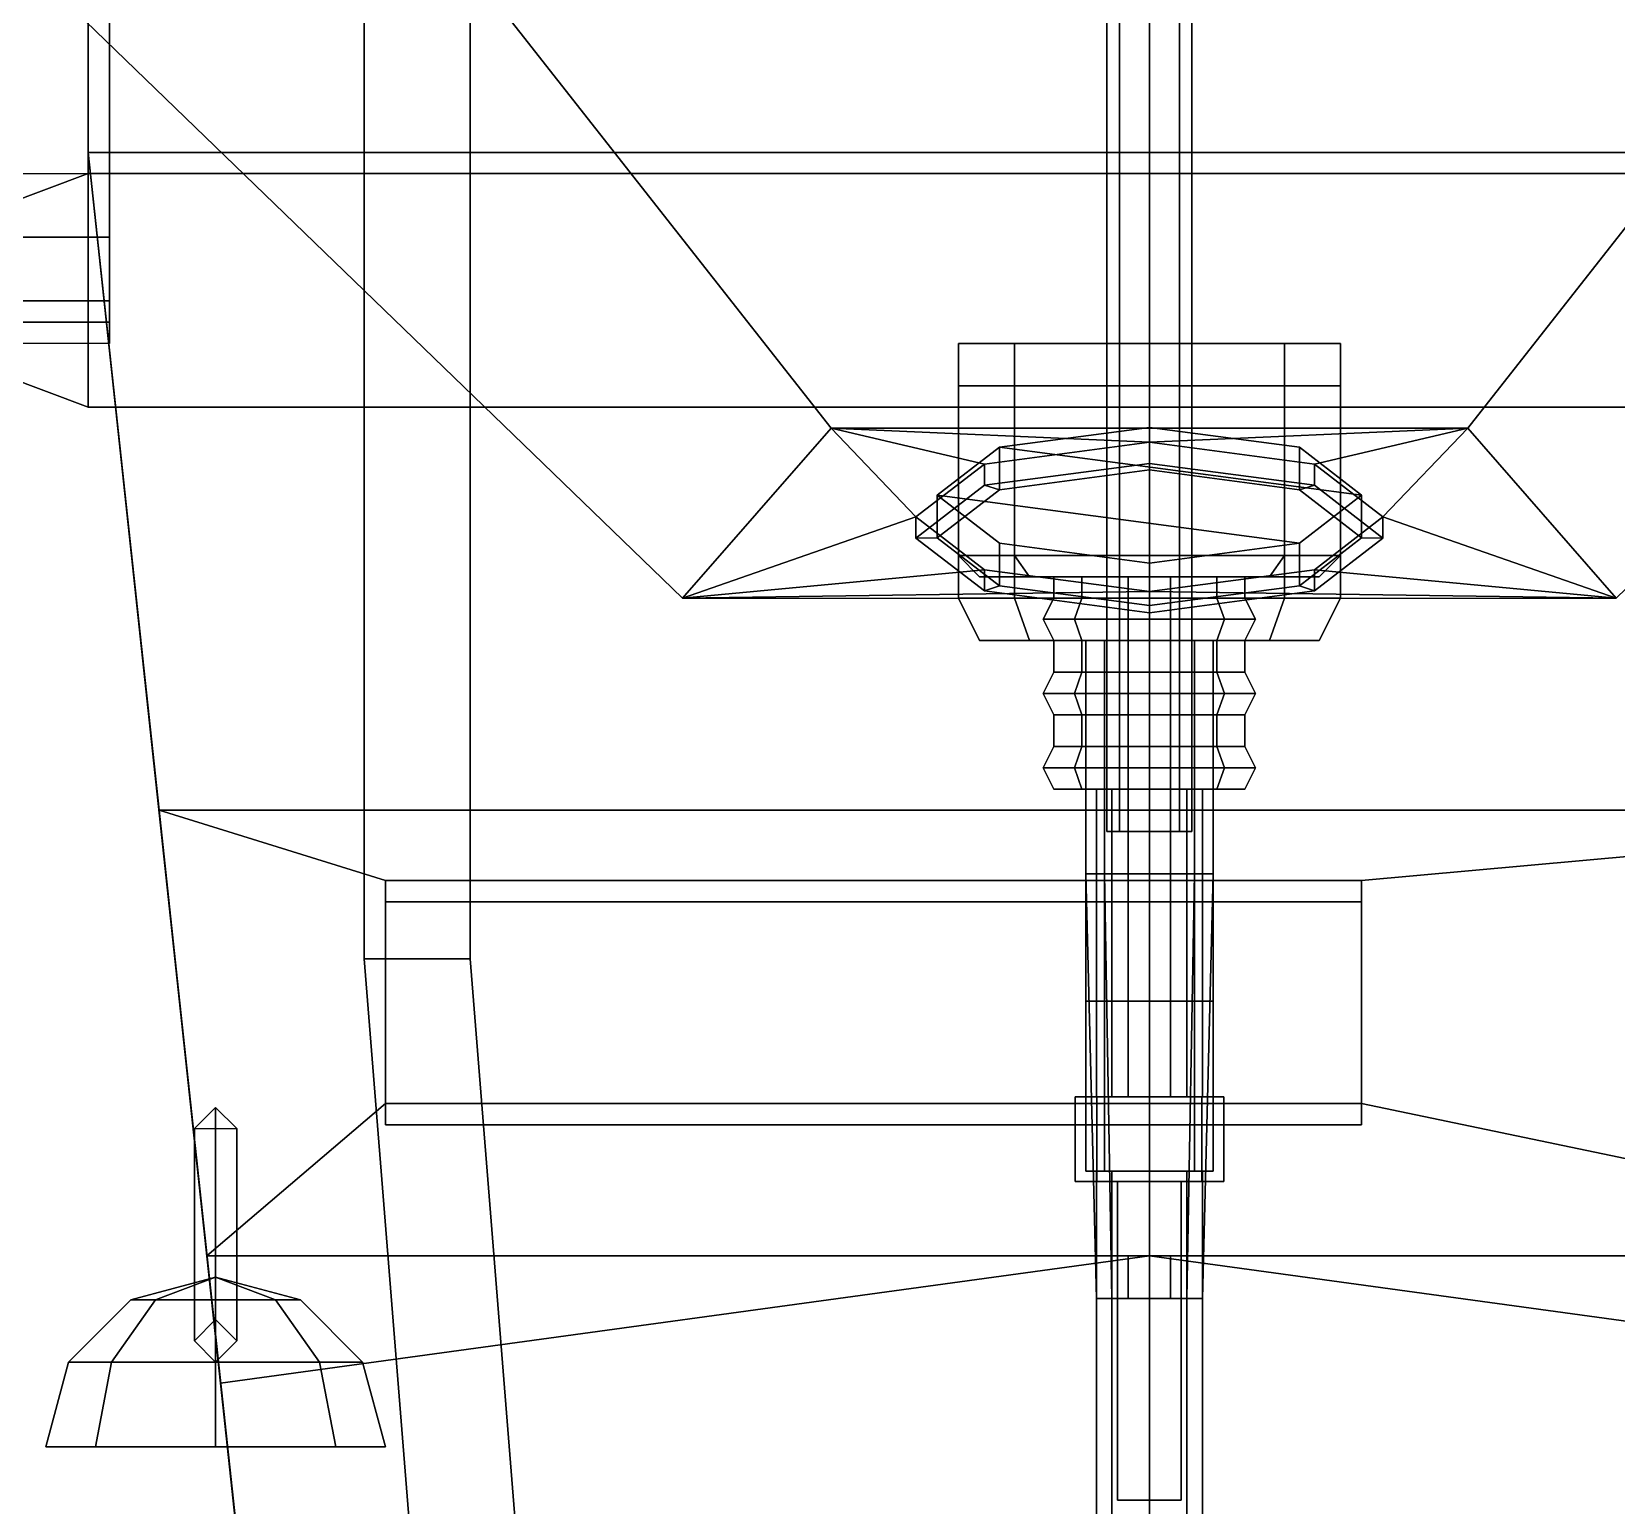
# Model space of a CAD drawing. Header units: millimetres. Extents: x -0.9 to 1, y -1.6 to 9.
# Drawn here: x -0.527 to 0.22, y 0.033 to 0.727 of the extents above; entities that cross this region are included whole.
import ezdxf

# ---------------------------------------------------------------- set-up
doc = ezdxf.new("R2010")
doc.units = ezdxf.units.MM
for name, color, linetype in [('barrel_37', 1, 'Continuous'), ('fenders', 6, 'Continuous'), ('frame', 5, 'Continuous'), ('sleeve_37', 5, 'Continuous'), ('sleeve_mg', 5, 'Continuous'), ('turret', 2, 'Continuous')]:
    doc.layers.add(name, color=color, linetype=linetype)

msp = doc.modelspace()

# ---------------------------------------------------------------- linework, layer by layer
for points in [[(-0.5, 1.4, 0.62), (-0.5, 0.67, 0.6), (-0.5, 0.67, 1.59), (-0.5, 1.2, 1.59)], [(0.5, 1.4, 0.62), (0.5, 0.67, 0.6), (-0.5, 0.67, 0.6), (-0.5, 1.4, 0.62)], [(-0.5, 1.2, 1.59), (-0.5, 0.67, 1.59), (0.5, 0.67, 1.59), (0.5, 1.2, 1.59)], [(-0.5, 0.67, 0.6), (-0.44409, 0.15, 1.21), (-0.46667, 0.36, 1.59), (-0.5, 0.67, 1.59)], [(-0.5, 0.67, 1.59), (-0.46667, 0.36, 1.59), (0.46667, 0.36, 1.59), (0.5, 0.67, 1.59)], [(-0.5, 0.67, 0.6), (-0.3, -1.19, 0.56), (-0.39247, -0.33, 0.66), (-0.43118, 0.03, 0.66)], [(0.5, 0.67, 0.6), (0.3, -1.19, 0.56), (-0.3, -1.19, 0.56), (-0.5, 0.67, 0.6)], [(-0.5, 0.67, 0.6), (-0.43763, 0.09, 1.12), (-0.44409, 0.15, 1.21)], [(-0.43118, 0.03, 0.66), (-0.43118, 0.03, 0.96), (-0.43763, 0.09, 1.12), (-0.5, 0.67, 0.6)], [(-0.46667, 0.36, 1.59), (-0.36, 0.32684, 1.53), (0.1, 0.32684, 1.53), (0.46667, 0.36, 1.59)], [(-0.44409, 0.15, 1.21), (-0.36, 0.22184, 1.34), (-0.36, 0.32684, 1.53), (-0.46667, 0.36, 1.59)], [(0.1, 0.32684, 1.53), (0.1, 0.22184, 1.34), (0.44409, 0.15, 1.21), (0.46667, 0.36, 1.59)], [(-0.36, 0.32684, 1.53), (-0.36, 0.31684, 1.53), (0.1, 0.31684, 1.53), (0.1, 0.32684, 1.53)], [(-0.36, 0.32684, 1.53), (-0.36, 0.22184, 1.34), (-0.36, 0.21184, 1.34), (-0.36, 0.31684, 1.53)], [(0.1, 0.31684, 1.53), (0.1, 0.21184, 1.34), (0.1, 0.22184, 1.34), (0.1, 0.32684, 1.53)], [(-0.36, 0.31684, 1.53), (-0.36, 0.21184, 1.34), (0.1, 0.21184, 1.34), (0.1, 0.31684, 1.53)], [(-0.45, 0.11, 1.32), (-0.44, 0.12, 1.33), (-0.44, 0.22, 1.33), (-0.45, 0.21, 1.32)], [(-0.36, 0.22184, 1.34), (-0.44409, 0.15, 1.21), (0.44409, 0.15, 1.21), (0.1, 0.22184, 1.34)], [(-0.44, 0.12, 1.33), (-0.43, 0.11, 1.32), (-0.43, 0.21, 1.32), (-0.44, 0.22, 1.33)], [(-0.36, 0.21184, 1.34), (-0.36, 0.22184, 1.34), (0.1, 0.22184, 1.34), (0.1, 0.21184, 1.34)], [(-0.44, 0.1, 1.31), (-0.45, 0.11, 1.32), (-0.45, 0.21, 1.32), (-0.44, 0.21, 1.31)], [(-0.43, 0.11, 1.32), (-0.44, 0.1, 1.31), (-0.44, 0.21, 1.31), (-0.43, 0.21, 1.32)], [(-0.44409, 0.15, 1.21), (-0.43763, 0.09, 1.12), (-0.43763, 0.09, 1.12), (0, 0.15, 1.21)], [(-0.43763, 0.09, 1.12), (-0.30645, -1.13, 1.12), (0, -1.13, 1.13), (0, 0.15, 1.21)], [(0, -1.13, 1.13), (0.30645, -1.13, 1.12), (0.43763, 0.09, 1.12), (0, 0.15, 1.21)], [(0, 0.15, 1.21), (0.43763, 0.09, 1.12), (0.43763, 0.09, 1.12), (0.44409, 0.15, 1.21)], [(-0.44, 0.14, 1.43), (-0.48, 0.12928, 1.43), (-0.46828, 0.12928, 1.45828), (-0.44, 0.14, 1.43)], [(-0.44, 0.14, 1.43), (-0.46828, 0.12928, 1.40172), (-0.48, 0.12928, 1.43), (-0.44, 0.14, 1.43)], [(-0.44, 0.14, 1.43), (-0.46828, 0.12928, 1.45828), (-0.44, 0.12928, 1.47), (-0.44, 0.14, 1.43)], [(-0.44, 0.14, 1.43), (-0.44, 0.12928, 1.39), (-0.46828, 0.12928, 1.40172), (-0.44, 0.14, 1.43)], [(-0.44, 0.14, 1.43), (-0.44, 0.12928, 1.47), (-0.41172, 0.12928, 1.45828), (-0.44, 0.14, 1.43)], [(-0.44, 0.14, 1.43), (-0.41172, 0.12928, 1.45828), (-0.4, 0.12928, 1.43), (-0.44, 0.14, 1.43)], [(-0.44, 0.14, 1.43), (-0.4, 0.12928, 1.43), (-0.41172, 0.12928, 1.40172), (-0.44, 0.14, 1.43)], [(-0.44, 0.14, 1.43), (-0.41172, 0.12928, 1.40172), (-0.44, 0.12928, 1.39), (-0.44, 0.14, 1.43)], [(-0.48, 0.12928, 1.43), (-0.50928, 0.1, 1.43), (-0.48899, 0.1, 1.47899), (-0.46828, 0.12928, 1.45828)], [(-0.46828, 0.12928, 1.40172), (-0.48899, 0.1, 1.38101), (-0.50928, 0.1, 1.43), (-0.48, 0.12928, 1.43)], [(-0.46828, 0.12928, 1.45828), (-0.48899, 0.1, 1.47899), (-0.44, 0.1, 1.49928), (-0.44, 0.12928, 1.47)], [(-0.44, 0.12928, 1.39), (-0.44, 0.1, 1.36072), (-0.48899, 0.1, 1.38101), (-0.46828, 0.12928, 1.40172)], [(-0.44, 0.12928, 1.47), (-0.44, 0.1, 1.49928), (-0.39101, 0.1, 1.47899), (-0.41172, 0.12928, 1.45828)], [(-0.41172, 0.12928, 1.40172), (-0.39101, 0.1, 1.38101), (-0.44, 0.1, 1.36072), (-0.44, 0.12928, 1.39)], [(-0.41172, 0.12928, 1.45828), (-0.39101, 0.1, 1.47899), (-0.37072, 0.1, 1.43), (-0.4, 0.12928, 1.43)], [(-0.4, 0.12928, 1.43), (-0.37072, 0.1, 1.43), (-0.39101, 0.1, 1.38101), (-0.41172, 0.12928, 1.40172)], [(-0.44, 0.12, 1.33), (-0.45, 0.11, 1.32), (-0.45, 0.11, 1.39), (-0.44, 0.12, 1.39)], [(-0.43, 0.11, 1.32), (-0.44, 0.12, 1.33), (-0.44, 0.12, 1.39), (-0.43, 0.11, 1.39)], [(-0.45, 0.11, 1.32), (-0.44, 0.1, 1.31), (-0.44, 0.1, 1.39), (-0.45, 0.11, 1.39)], [(-0.44, 0.1, 1.31), (-0.43, 0.11, 1.32), (-0.43, 0.11, 1.39), (-0.44, 0.1, 1.39)], [(-0.50928, 0.1, 1.43), (-0.52, 0.06, 1.43), (-0.49657, 0.06, 1.48657), (-0.48899, 0.1, 1.47899)], [(-0.48899, 0.1, 1.38101), (-0.49657, 0.06, 1.37343), (-0.52, 0.06, 1.43), (-0.50928, 0.1, 1.43)], [(-0.48899, 0.1, 1.47899), (-0.49657, 0.06, 1.48657), (-0.44, 0.06, 1.51), (-0.44, 0.1, 1.49928)], [(-0.44, 0.1, 1.36072), (-0.44, 0.06, 1.35), (-0.49657, 0.06, 1.37343), (-0.48899, 0.1, 1.38101)], [(-0.44, 0.1, 1.49928), (-0.44, 0.06, 1.51), (-0.38343, 0.06, 1.48657), (-0.39101, 0.1, 1.47899)], [(-0.39101, 0.1, 1.38101), (-0.38343, 0.06, 1.37343), (-0.44, 0.06, 1.35), (-0.44, 0.1, 1.36072)], [(-0.39101, 0.1, 1.47899), (-0.38343, 0.06, 1.48657), (-0.36, 0.06, 1.43), (-0.37072, 0.1, 1.43)], [(-0.37072, 0.1, 1.43), (-0.36, 0.06, 1.43), (-0.38343, 0.06, 1.37343), (-0.39101, 0.1, 1.38101)], [(-0.43118, 0.03, 0.96), (-0.39247, -0.33, 0.96), (-0.30645, -1.13, 1.12), (-0.43763, 0.09, 1.12)], [(-0.36, 0.06, 1.43), (-0.38343, 0.06, 1.48657), (-0.52, 0.06, 1.43), (-0.49657, 0.06, 1.37343)], [(-0.38343, 0.06, 1.48657), (-0.44, 0.06, 1.51), (-0.49657, 0.06, 1.48657), (-0.52, 0.06, 1.43)], [(-0.38343, 0.06, 1.37343), (-0.36, 0.06, 1.43), (-0.49657, 0.06, 1.37343), (-0.44, 0.06, 1.35)]]:
    msp.add_3dface(points)
at = {"layer": 'barrel_37'}
for points in [[(-0.03, 0.33, 1.75), (-0.02121, 0.33, 1.77121), (-0.02121, 0.44, 1.77121), (-0.03, 0.44, 1.75)], [(-0.02121, 0.33, 1.72879), (-0.03, 0.33, 1.75), (-0.03, 0.44, 1.75), (-0.02121, 0.44, 1.72879)], [(-0.02121, 0.33, 1.77121), (0, 0.33, 1.78), (0, 0.44, 1.78), (-0.02121, 0.44, 1.77121)], [(0, 0.33, 1.72), (-0.02121, 0.33, 1.72879), (-0.02121, 0.44, 1.72879), (0, 0.44, 1.72)], [(0, 0.33, 1.78), (0.02121, 0.33, 1.77121), (0.02121, 0.44, 1.77121), (0, 0.44, 1.78)], [(0.02121, 0.33, 1.72879), (0, 0.33, 1.72), (0, 0.44, 1.72), (0.02121, 0.44, 1.72879)], [(0.02121, 0.33, 1.77121), (0.03, 0.33, 1.75), (0.03, 0.44, 1.75), (0.02121, 0.44, 1.77121)], [(0.03, 0.33, 1.75), (0.02121, 0.33, 1.72879), (0.02121, 0.44, 1.72879), (0.03, 0.44, 1.75)], [(-0.03, 0.33, 1.75), (-0.02121, 0.33, 1.72879), (-0.01768, 0.13, 1.73232), (-0.025, 0.13, 1.75)], [(-0.02121, 0.33, 1.77121), (-0.03, 0.33, 1.75), (-0.025, 0.13, 1.75), (-0.01768, 0.13, 1.76768)], [(-0.02121, 0.33, 1.72879), (0, 0.33, 1.72), (0, 0.13, 1.725), (-0.01768, 0.13, 1.73232)], [(0, 0.33, 1.78), (-0.02121, 0.33, 1.77121), (-0.01768, 0.13, 1.76768), (0, 0.13, 1.775)], [(0, 0.33, 1.72), (0.02121, 0.33, 1.72879), (0.01768, 0.13, 1.73232), (0, 0.13, 1.725)], [(0.02121, 0.33, 1.77121), (0, 0.33, 1.78), (0, 0.13, 1.775), (0.01768, 0.13, 1.76768)], [(0.02121, 0.33, 1.72879), (0.03, 0.33, 1.75), (0.025, 0.13, 1.75), (0.01768, 0.13, 1.73232)], [(0.03, 0.33, 1.75), (0.02121, 0.33, 1.77121), (0.01768, 0.13, 1.76768), (0.025, 0.13, 1.75)], [(0.025, 0.13, 1.75), (-0.01768, 0.13, 1.76768), (-0.025, 0.13, 1.75), (0.01768, 0.13, 1.73232)], [(0.01768, 0.13, 1.73232), (-0.025, 0.13, 1.75), (-0.01768, 0.13, 1.73232), (0, 0.13, 1.725)], [(0.01768, 0.13, 1.76768), (0, 0.13, 1.775), (-0.01768, 0.13, 1.76768), (0.025, 0.13, 1.75)]]:
    msp.add_3dface(points, dxfattribs=at)
at = {"layer": 'fenders'}
for points in [[(-0.91, 0.91, 0.72), (-0.91, 0.66, 0.37), (-0.5, 0.66, 0.37), (-0.5, 0.91, 0.72)], [(-0.5, 0.69, 0.35), (-0.5, 0.87035, 0.60549), (-0.5, 0.82737, 0.60431), (-0.5, 0.66, 0.37)]]:
    msp.add_3dface(points, dxfattribs=at)
at = {"layer": 'frame'}
for points in [[(-0.37, 1.57, 0.53), (-0.37, 1.39, 0.49), (-0.37, 0.29, 0.59), (-0.37, 1.67, 0.62)], [(-0.37, 1.67, 0.62), (-0.37, 0.29, 0.59), (-0.32, 0.29, 0.59), (-0.32, 1.67, 0.62)], [(-0.32, 0.29, 0.59), (-0.32, 1.39, 0.49), (-0.32, 1.57, 0.53), (-0.32, 1.67, 0.62)], [(-0.37, 1.39, 0.49), (-0.37, 0.29, 0.47), (-0.37, 0.29, 0.59)], [(-0.32, 1.39, 0.49), (-0.32, 0.29, 0.47), (-0.37, 0.29, 0.47), (-0.37, 1.39, 0.49)], [(-0.32, 0.29, 0.59), (-0.32, 0.29, 0.47), (-0.32, 1.39, 0.49), (-0.32, 0.29, 0.59)], [(-0.01414, 0.84, 0.37414), (-0.02, 0.84, 0.36), (-0.02, 0.35, 0.49), (-0.01414, 0.35, 0.50414)], [(-0.02, 0.84, 0.36), (-0.01414, 0.84, 0.34586), (-0.01414, 0.35, 0.47586), (-0.02, 0.35, 0.49)], [(0, 0.84, 0.38), (-0.01414, 0.84, 0.37414), (-0.01414, 0.35, 0.50414), (0, 0.35, 0.51)], [(-0.01414, 0.84, 0.34586), (0, 0.84, 0.34), (0, 0.35, 0.47), (-0.01414, 0.35, 0.47586)], [(0.01414, 0.84, 0.37414), (0, 0.84, 0.38), (0, 0.35, 0.51), (0.01414, 0.35, 0.50414)], [(0, 0.84, 0.34), (0.01414, 0.84, 0.34586), (0.01414, 0.35, 0.47586), (0, 0.35, 0.47)], [(0.02, 0.84, 0.36), (0.01414, 0.84, 0.37414), (0.01414, 0.35, 0.50414), (0.02, 0.35, 0.49)], [(0.01414, 0.84, 0.34586), (0.02, 0.84, 0.36), (0.02, 0.35, 0.49), (0.01414, 0.35, 0.47586)], [(-0.57, 0.75, 0.34), (-0.57, 0.63, 0.35), (-0.49, 0.63, 0.35), (-0.49, 0.75, 0.34)], [(-0.49, 0.75, 0.3), (-0.49, 0.63, 0.33), (-0.57, 0.63, 0.33), (-0.57, 0.75, 0.3)], [(-0.49, 0.75, 0.34), (-0.49, 0.63, 0.35), (-0.49, 0.63, 0.33), (-0.49, 0.75, 0.3)], [(-0.58, 0.63, 0.48), (-0.58, 0.58, 0.48), (-0.5, 0.55, 0.48), (-0.5, 0.66, 0.48)], [(-0.5, 0.66, 0.48), (-0.5, 0.66, 0.39), (-0.58, 0.63, 0.39), (-0.58, 0.63, 0.48)], [(-0.5, 0.66, 0.39), (-0.5, 0.55, 0.39), (-0.58, 0.58, 0.39), (-0.58, 0.63, 0.39)], [(0.5, 0.66, 0.39), (0.5, 0.55, 0.39), (-0.5, 0.55, 0.39), (-0.5, 0.66, 0.39)], [(-0.5, 0.66, 0.48), (-0.5, 0.55, 0.48), (0.5, 0.55, 0.48), (0.5, 0.66, 0.48)], [(0.5, 0.66, 0.48), (0.5, 0.66, 0.39), (-0.5, 0.66, 0.39), (-0.5, 0.66, 0.48)], [(-0.49, 0.63, 0.33), (-0.49, 0.6, 0.35), (-0.57, 0.6, 0.35), (-0.57, 0.63, 0.33)], [(-0.57, 0.63, 0.36), (-0.57, 0.63, 0.39), (-0.49, 0.63, 0.39), (-0.49, 0.63, 0.36)], [(-0.57, 0.63, 0.35), (-0.57, 0.63, 0.36), (-0.49, 0.63, 0.36), (-0.49, 0.63, 0.35)], [(-0.49, 0.63, 0.39), (-0.49, 0.58, 0.39), (-0.49, 0.59, 0.38), (-0.49, 0.63, 0.36)], [(-0.49, 0.63, 0.36), (-0.49, 0.59, 0.38), (-0.49, 0.6, 0.36), (-0.49, 0.63, 0.35)], [(-0.49, 0.63, 0.35), (-0.49, 0.6, 0.36), (-0.49, 0.6, 0.35), (-0.49, 0.63, 0.33)], [(-0.49, 0.6, 0.36), (-0.49, 0.59, 0.38), (-0.57, 0.59, 0.38), (-0.57, 0.6, 0.36)], [(-0.49, 0.6, 0.35), (-0.49, 0.6, 0.36), (-0.57, 0.6, 0.36), (-0.57, 0.6, 0.35)], [(-0.49, 0.59, 0.38), (-0.49, 0.58, 0.39), (-0.57, 0.58, 0.39), (-0.57, 0.59, 0.38)], [(-0.58, 0.58, 0.48), (-0.58, 0.58, 0.39), (-0.5, 0.55, 0.39), (-0.5, 0.55, 0.48)], [(-0.5, 0.55, 0.48), (-0.5, 0.55, 0.39), (0.5, 0.55, 0.39), (0.5, 0.55, 0.48)], [(-0.37, 0.29, 0.59), (-0.27, -0.96, 0.56), (-0.22, -0.96, 0.56), (-0.32, 0.29, 0.59)], [(-0.37, 0.29, 0.47), (-0.27, -0.96, 0.45), (-0.27, -0.96, 0.56), (-0.37, 0.29, 0.59)], [(-0.32, 0.29, 0.47), (-0.22, -0.96, 0.45), (-0.27, -0.96, 0.45), (-0.37, 0.29, 0.47)], [(-0.22, -0.96, 0.56), (-0.22, -0.96, 0.45), (-0.32, 0.29, 0.47), (-0.32, 0.29, 0.59)]]:
    msp.add_3dface(points, dxfattribs=at)
at = {"layer": 'sleeve_37'}
for points in [[(-0.06364, 0.56, 1.77364), (-0.09, 0.56, 1.71), (-0.09, 0.46, 1.71), (-0.06364, 0.46, 1.77364)], [(-0.09, 0.56, 1.71), (-0.06364, 0.56, 1.64636), (-0.06364, 0.46, 1.64636), (-0.09, 0.46, 1.71)], [(0, 0.56, 1.8), (-0.06364, 0.56, 1.77364), (-0.06364, 0.46, 1.77364), (0, 0.46, 1.8)], [(-0.06364, 0.56, 1.64636), (0, 0.56, 1.62), (0, 0.46, 1.62), (-0.06364, 0.46, 1.64636)], [(0.06364, 0.56, 1.77364), (0, 0.56, 1.8), (0, 0.46, 1.8), (0.06364, 0.46, 1.77364)], [(0, 0.56, 1.62), (0.06364, 0.56, 1.64636), (0.06364, 0.46, 1.64636), (0, 0.46, 1.62)], [(0.09, 0.56, 1.71), (0.06364, 0.56, 1.77364), (0.06364, 0.46, 1.77364), (0.09, 0.46, 1.71)], [(0.06364, 0.56, 1.64636), (0.09, 0.56, 1.71), (0.09, 0.46, 1.71), (0.06364, 0.46, 1.64636)], [(-0.05657, 0.44, 1.65343), (-0.08, 0.44, 1.71), (-0.09, 0.46, 1.71), (-0.06364, 0.46, 1.64636)], [(-0.08, 0.44, 1.71), (-0.05657, 0.44, 1.76657), (-0.06364, 0.46, 1.77364), (-0.09, 0.46, 1.71)], [(0, 0.44, 1.63), (-0.05657, 0.44, 1.65343), (-0.06364, 0.46, 1.64636), (0, 0.46, 1.62)], [(-0.05657, 0.44, 1.76657), (0, 0.44, 1.79), (0, 0.46, 1.8), (-0.06364, 0.46, 1.77364)], [(0.05657, 0.44, 1.65343), (0, 0.44, 1.63), (0, 0.46, 1.62), (0.06364, 0.46, 1.64636)], [(0, 0.44, 1.79), (0.05657, 0.44, 1.76657), (0.06364, 0.46, 1.77364), (0, 0.46, 1.8)], [(0.08, 0.44, 1.71), (0.05657, 0.44, 1.65343), (0.06364, 0.46, 1.64636), (0.09, 0.46, 1.71)], [(0.05657, 0.44, 1.76657), (0.08, 0.44, 1.71), (0.09, 0.46, 1.71), (0.06364, 0.46, 1.77364)], [(-0.05657, 0.44, 1.76657), (-0.08, 0.44, 1.71), (-0.03, 0.44, 1.69), (-0.02121, 0.44, 1.71121)], [(-0.08, 0.44, 1.71), (-0.05657, 0.44, 1.65343), (-0.02121, 0.44, 1.66879), (-0.03, 0.44, 1.69)], [(0, 0.44, 1.79), (-0.05657, 0.44, 1.76657), (-0.02121, 0.44, 1.77121), (0, 0.44, 1.78)], [(-0.05657, 0.44, 1.65343), (0, 0.44, 1.63), (0, 0.44, 1.66), (-0.02121, 0.44, 1.66879)], [(-0.03, 0.44, 1.75), (-0.05657, 0.44, 1.76657), (-0.02121, 0.44, 1.71121), (-0.02121, 0.44, 1.72879)], [(-0.02121, 0.44, 1.77121), (-0.05657, 0.44, 1.76657), (-0.03, 0.44, 1.75)], [(-0.02121, 0.19, 1.66879), (-0.03, 0.19, 1.69), (-0.03, 0.44, 1.69), (-0.02121, 0.44, 1.66879)], [(-0.03, 0.33, 1.69), (-0.02121, 0.33, 1.71121), (-0.02121, 0.44, 1.71121), (-0.03, 0.44, 1.69)], [(0, 0.19, 1.66), (-0.02121, 0.19, 1.66879), (-0.02121, 0.44, 1.66879), (0, 0.44, 1.66)], [(-0.02121, 0.33, 1.71121), (0, 0.33, 1.72), (0, 0.44, 1.72), (-0.02121, 0.44, 1.71121)], [(-0.02121, 0.44, 1.72879), (-0.02121, 0.44, 1.72879), (-0.02121, 0.44, 1.71121), (0, 0.44, 1.72)], [(0.02121, 0.19, 1.66879), (0, 0.19, 1.66), (0, 0.44, 1.66), (0.02121, 0.44, 1.66879)], [(0, 0.33, 1.72), (0.02121, 0.33, 1.71121), (0.02121, 0.44, 1.71121), (0, 0.44, 1.72)], [(0.05657, 0.44, 1.76657), (0, 0.44, 1.79), (0, 0.44, 1.78), (0.02121, 0.44, 1.77121)], [(0, 0.44, 1.63), (0.05657, 0.44, 1.65343), (0.02121, 0.44, 1.66879), (0, 0.44, 1.66)], [(0.02121, 0.44, 1.72879), (0.02121, 0.44, 1.72879), (0, 0.44, 1.72), (0.02121, 0.44, 1.71121)], [(0.03, 0.19, 1.69), (0.02121, 0.19, 1.66879), (0.02121, 0.44, 1.66879), (0.03, 0.44, 1.69)], [(0.02121, 0.33, 1.71121), (0.03, 0.33, 1.69), (0.03, 0.44, 1.69), (0.02121, 0.44, 1.71121)], [(0.05657, 0.44, 1.65343), (0.08, 0.44, 1.71), (0.03, 0.44, 1.69), (0.02121, 0.44, 1.66879)], [(0.08, 0.44, 1.71), (0.05657, 0.44, 1.76657), (0.02121, 0.44, 1.71121), (0.03, 0.44, 1.69)], [(0.05657, 0.44, 1.76657), (0.03, 0.44, 1.75), (0.02121, 0.44, 1.72879), (0.02121, 0.44, 1.71121)], [(0.05657, 0.44, 1.76657), (0.02121, 0.44, 1.77121), (0.02121, 0.44, 1.77121), (0.03, 0.44, 1.75)], [(-0.03, 0.27, 1.76), (-0.02121, 0.27, 1.78121), (-0.02121, 0.33, 1.78121), (-0.03, 0.33, 1.76)], [(-0.03, 0.27, 1.69), (-0.03, 0.27, 1.76), (-0.03, 0.33, 1.76), (-0.03, 0.33, 1.69)], [(-0.03, 0.33, 1.76), (-0.02121, 0.33, 1.78121), (-0.02121, 0.33, 1.77121), (-0.03, 0.33, 1.75)], [(-0.03, 0.33, 1.69), (-0.03, 0.33, 1.75), (-0.02121, 0.33, 1.71121)], [(-0.02121, 0.33, 1.71121), (-0.03, 0.33, 1.75), (-0.02121, 0.33, 1.72879)], [(-0.02121, 0.27, 1.78121), (0, 0.27, 1.79), (0, 0.33, 1.79), (-0.02121, 0.33, 1.78121)], [(-0.02121, 0.33, 1.78121), (0, 0.33, 1.79), (0, 0.33, 1.78), (-0.02121, 0.33, 1.77121)], [(-0.02121, 0.33, 1.71121), (-0.02121, 0.33, 1.72879), (0, 0.33, 1.72)], [(0, 0.27, 1.79), (0.02121, 0.27, 1.78121), (0.02121, 0.33, 1.78121), (0, 0.33, 1.79)], [(0, 0.33, 1.79), (0.02121, 0.33, 1.78121), (0.02121, 0.33, 1.77121), (0, 0.33, 1.78)], [(0.02121, 0.33, 1.71121), (0, 0.33, 1.72), (0.02121, 0.33, 1.72879)], [(0.02121, 0.27, 1.78121), (0.03, 0.27, 1.76), (0.03, 0.33, 1.76), (0.02121, 0.33, 1.78121)], [(0.02121, 0.33, 1.78121), (0.03, 0.33, 1.76), (0.03, 0.33, 1.75), (0.02121, 0.33, 1.77121)], [(0.03, 0.33, 1.69), (0.02121, 0.33, 1.71121), (0.03, 0.33, 1.75)], [(0.02121, 0.33, 1.71121), (0.02121, 0.33, 1.72879), (0.03, 0.33, 1.75)], [(0.03, 0.27, 1.76), (0.03, 0.27, 1.69), (0.03, 0.33, 1.69), (0.03, 0.33, 1.76)], [(-0.03, 0.19, 1.69), (-0.02121, 0.19, 1.71121), (-0.02121, 0.27, 1.71121), (-0.03, 0.27, 1.69)], [(-0.02121, 0.27, 1.71121), (-0.02121, 0.27, 1.72879), (-0.03, 0.27, 1.75)], [(-0.03, 0.27, 1.69), (-0.02121, 0.27, 1.71121), (-0.03, 0.27, 1.75)], [(-0.02121, 0.27, 1.78121), (-0.03, 0.27, 1.76), (-0.03, 0.27, 1.75), (-0.02121, 0.27, 1.77121)], [(-0.02121, 0.19, 1.71121), (0, 0.19, 1.72), (0, 0.27, 1.72), (-0.02121, 0.27, 1.71121)], [(-0.02121, 0.27, 1.71121), (0, 0.27, 1.72), (-0.02121, 0.27, 1.72879)], [(0, 0.27, 1.79), (-0.02121, 0.27, 1.78121), (-0.02121, 0.27, 1.77121), (0, 0.27, 1.78)], [(0, 0.19, 1.72), (0.02121, 0.19, 1.71121), (0.02121, 0.27, 1.71121), (0, 0.27, 1.72)], [(0.02121, 0.27, 1.71121), (0.02121, 0.27, 1.72879), (0, 0.27, 1.72)], [(0.02121, 0.27, 1.78121), (0, 0.27, 1.79), (0, 0.27, 1.78), (0.02121, 0.27, 1.77121)], [(0.02121, 0.19, 1.71121), (0.03, 0.19, 1.69), (0.03, 0.27, 1.69), (0.02121, 0.27, 1.71121)], [(0.02121, 0.27, 1.71121), (0.03, 0.27, 1.75), (0.02121, 0.27, 1.72879)], [(0.03, 0.27, 1.69), (0.03, 0.27, 1.75), (0.02121, 0.27, 1.71121)], [(0.03, 0.27, 1.76), (0.02121, 0.27, 1.78121), (0.02121, 0.27, 1.77121), (0.03, 0.27, 1.75)], [(-0.01768, 0.19, 1.67232), (-0.025, 0.19, 1.69), (-0.03, 0.19, 1.69), (-0.02121, 0.19, 1.66879)], [(-0.025, 0.19, 1.69), (-0.01768, 0.19, 1.70768), (-0.02121, 0.19, 1.71121), (-0.03, 0.19, 1.69)], [(-0.025, 0.15, 1.69), (-0.01768, 0.15, 1.70768), (-0.01768, 0.19, 1.70768), (-0.025, 0.19, 1.69)], [(-0.01768, 0.15, 1.67232), (-0.025, 0.15, 1.69), (-0.025, 0.19, 1.69), (-0.01768, 0.19, 1.67232)], [(0, 0.19, 1.665), (-0.01768, 0.19, 1.67232), (-0.02121, 0.19, 1.66879), (0, 0.19, 1.66)], [(-0.01768, 0.19, 1.70768), (0, 0.19, 1.715), (0, 0.19, 1.72), (-0.02121, 0.19, 1.71121)], [(-0.01768, 0.15, 1.70768), (0, 0.15, 1.715), (0, 0.19, 1.715), (-0.01768, 0.19, 1.70768)], [(0, 0.15, 1.665), (-0.01768, 0.15, 1.67232), (-0.01768, 0.19, 1.67232), (0, 0.19, 1.665)], [(0, 0.15, 1.715), (0.01768, 0.15, 1.70768), (0.01768, 0.19, 1.70768), (0, 0.19, 1.715)], [(0.01768, 0.15, 1.67232), (0, 0.15, 1.665), (0, 0.19, 1.665), (0.01768, 0.19, 1.67232)], [(0, 0.19, 1.715), (0.01768, 0.19, 1.70768), (0.02121, 0.19, 1.71121), (0, 0.19, 1.72)], [(0.01768, 0.19, 1.67232), (0, 0.19, 1.665), (0, 0.19, 1.66), (0.02121, 0.19, 1.66879)], [(0.01768, 0.15, 1.70768), (0.025, 0.15, 1.69), (0.025, 0.19, 1.69), (0.01768, 0.19, 1.70768)], [(0.025, 0.15, 1.69), (0.01768, 0.15, 1.67232), (0.01768, 0.19, 1.67232), (0.025, 0.19, 1.69)], [(0.01768, 0.19, 1.70768), (0.025, 0.19, 1.69), (0.03, 0.19, 1.69), (0.02121, 0.19, 1.71121)], [(0.025, 0.19, 1.69), (0.01768, 0.19, 1.67232), (0.02121, 0.19, 1.66879), (0.03, 0.19, 1.69)], [(0, 0.15, 1.68), (-0.01, 0.15, 1.69), (-0.025, 0.15, 1.69), (-0.01768, 0.15, 1.67232)], [(-0.01, 0.15, 1.69), (-0.01, 0.15, 1.69), (-0.01768, 0.15, 1.70768), (-0.025, 0.15, 1.69)], [(-0.01, 0.15, 1.69), (0, 0.15, 1.7), (0, 0.15, 1.715), (-0.01768, 0.15, 1.70768)], [(0, 0.15, 1.68), (0, 0.15, 1.68), (-0.01768, 0.15, 1.67232), (0, 0.15, 1.665)], [(-0.01, 0.13, 1.69), (0, 0.13, 1.7), (0, 0.15, 1.7), (-0.01, 0.15, 1.69)], [(0, 0.13, 1.68), (-0.01, 0.13, 1.69), (-0.01, 0.15, 1.69), (0, 0.15, 1.68)], [(0, 0.13, 1.7), (0.01, 0.13, 1.69), (0.01, 0.15, 1.69), (0, 0.15, 1.7)], [(0.01, 0.13, 1.69), (0, 0.13, 1.68), (0, 0.15, 1.68), (0.01, 0.15, 1.69)], [(0, 0.15, 1.7), (0, 0.15, 1.7), (0.01768, 0.15, 1.70768), (0, 0.15, 1.715)], [(0, 0.15, 1.7), (0.01, 0.15, 1.69), (0.025, 0.15, 1.69), (0.01768, 0.15, 1.70768)], [(0.01, 0.15, 1.69), (0, 0.15, 1.68), (0, 0.15, 1.665), (0.01768, 0.15, 1.67232)], [(0.01, 0.15, 1.69), (0.01, 0.15, 1.69), (0.01768, 0.15, 1.67232), (0.025, 0.15, 1.69)], [(-0.01, 0.13, 1.69), (0, 0.13, 1.68), (0.01, 0.13, 1.69), (0, 0.13, 1.7)]]:
    msp.add_3dface(points, dxfattribs=at)
at = {"layer": 'sleeve_mg'}
for points in [[(-0.06364, 0.58, 1.77364), (-0.09, 0.58, 1.71), (-0.09, 0.48, 1.71), (-0.06364, 0.48, 1.77364)], [(-0.09, 0.58, 1.71), (-0.06364, 0.58, 1.64636), (-0.06364, 0.48, 1.64636), (-0.09, 0.48, 1.71)], [(0, 0.58, 1.8), (-0.06364, 0.58, 1.77364), (-0.06364, 0.48, 1.77364), (0, 0.48, 1.8)], [(-0.06364, 0.58, 1.64636), (0, 0.58, 1.62), (0, 0.48, 1.62), (-0.06364, 0.48, 1.64636)], [(0.06364, 0.58, 1.77364), (0, 0.58, 1.8), (0, 0.48, 1.8), (0.06364, 0.48, 1.77364)], [(0, 0.58, 1.62), (0.06364, 0.58, 1.64636), (0.06364, 0.48, 1.64636), (0, 0.48, 1.62)], [(0.09, 0.58, 1.71), (0.06364, 0.58, 1.77364), (0.06364, 0.48, 1.77364), (0.09, 0.48, 1.71)], [(0.06364, 0.58, 1.64636), (0.09, 0.58, 1.71), (0.09, 0.48, 1.71), (0.06364, 0.48, 1.64636)], [(-0.05657, 0.47, 1.65343), (-0.08, 0.47, 1.71), (-0.09, 0.48, 1.71), (-0.06364, 0.48, 1.64636)], [(-0.08, 0.47, 1.71), (-0.05657, 0.47, 1.76657), (-0.06364, 0.48, 1.77364), (-0.09, 0.48, 1.71)], [(0, 0.47, 1.63), (-0.05657, 0.47, 1.65343), (-0.06364, 0.48, 1.64636), (0, 0.48, 1.62)], [(-0.05657, 0.47, 1.76657), (0, 0.47, 1.79), (0, 0.48, 1.8), (-0.06364, 0.48, 1.77364)], [(0.05657, 0.47, 1.65343), (0, 0.47, 1.63), (0, 0.48, 1.62), (0.06364, 0.48, 1.64636)], [(0, 0.47, 1.79), (0.05657, 0.47, 1.76657), (0.06364, 0.48, 1.77364), (0, 0.48, 1.8)], [(0.08, 0.47, 1.71), (0.05657, 0.47, 1.65343), (0.06364, 0.48, 1.64636), (0.09, 0.48, 1.71)], [(0.05657, 0.47, 1.76657), (0.08, 0.47, 1.71), (0.09, 0.48, 1.71), (0.06364, 0.48, 1.77364)], [(-0.05657, 0.47, 1.76657), (-0.08, 0.47, 1.71), (-0.045, 0.47, 1.71), (-0.03182, 0.47, 1.74182)], [(-0.08, 0.47, 1.71), (-0.05657, 0.47, 1.65343), (-0.03182, 0.47, 1.67818), (-0.045, 0.47, 1.71)], [(0, 0.47, 1.79), (-0.05657, 0.47, 1.76657), (-0.03182, 0.47, 1.74182), (0, 0.47, 1.755)], [(-0.05657, 0.47, 1.65343), (0, 0.47, 1.63), (0, 0.47, 1.665), (-0.03182, 0.47, 1.67818)], [(-0.03182, 0.47, 1.74182), (-0.045, 0.47, 1.71), (-0.045, 0.46, 1.71), (-0.03182, 0.46, 1.74182)], [(-0.045, 0.47, 1.71), (-0.03182, 0.47, 1.67818), (-0.03182, 0.46, 1.67818), (-0.045, 0.46, 1.71)], [(-0.03182, 0.47, 1.67818), (0, 0.47, 1.665), (0, 0.46, 1.665), (-0.03182, 0.46, 1.67818)], [(0, 0.47, 1.755), (-0.03182, 0.47, 1.74182), (-0.03182, 0.46, 1.74182), (0, 0.46, 1.755)], [(-0.01, 0.47, 1.66), (0, 0.47, 1.65), (0, 0.225, 1.65), (-0.01, 0.225, 1.66)], [(0, 0.47, 1.67), (-0.01, 0.47, 1.66), (-0.01, 0.225, 1.66), (0, 0.225, 1.67)], [(0, 0.47, 1.665), (0.03182, 0.47, 1.67818), (0.03182, 0.46, 1.67818), (0, 0.46, 1.665)], [(0, 0.47, 1.65), (0.01, 0.47, 1.66), (0.01, 0.225, 1.66), (0, 0.225, 1.65)], [(0.01, 0.47, 1.66), (0, 0.47, 1.67), (0, 0.225, 1.67), (0.01, 0.225, 1.66)], [(0.03182, 0.47, 1.74182), (0, 0.47, 1.755), (0, 0.46, 1.755), (0.03182, 0.46, 1.74182)], [(0, 0.47, 1.63), (0.05657, 0.47, 1.65343), (0.03182, 0.47, 1.67818), (0, 0.47, 1.665)], [(0.05657, 0.47, 1.76657), (0, 0.47, 1.79), (0, 0.47, 1.755), (0.03182, 0.47, 1.74182)], [(0.045, 0.47, 1.71), (0.03182, 0.47, 1.74182), (0.03182, 0.46, 1.74182), (0.045, 0.46, 1.71)], [(0.03182, 0.47, 1.67818), (0.045, 0.47, 1.71), (0.045, 0.46, 1.71), (0.03182, 0.46, 1.67818)], [(0.05657, 0.47, 1.65343), (0.08, 0.47, 1.71), (0.045, 0.47, 1.71), (0.03182, 0.47, 1.67818)], [(0.08, 0.47, 1.71), (0.05657, 0.47, 1.76657), (0.03182, 0.47, 1.74182), (0.045, 0.47, 1.71)], [(-0.05, 0.45, 1.71), (-0.03536, 0.45, 1.74536), (-0.03182, 0.46, 1.74182), (-0.045, 0.46, 1.71)], [(-0.03536, 0.45, 1.67464), (-0.05, 0.45, 1.71), (-0.045, 0.46, 1.71), (-0.03182, 0.46, 1.67818)], [(0, 0.45, 1.66), (-0.03536, 0.45, 1.67464), (-0.03182, 0.46, 1.67818), (0, 0.46, 1.665)], [(-0.03536, 0.45, 1.74536), (0, 0.45, 1.76), (0, 0.46, 1.755), (-0.03182, 0.46, 1.74182)], [(0.03536, 0.45, 1.67464), (0, 0.45, 1.66), (0, 0.46, 1.665), (0.03182, 0.46, 1.67818)], [(0, 0.45, 1.76), (0.03536, 0.45, 1.74536), (0.03182, 0.46, 1.74182), (0, 0.46, 1.755)], [(0.03536, 0.45, 1.74536), (0.05, 0.45, 1.71), (0.045, 0.46, 1.71), (0.03182, 0.46, 1.74182)], [(0.05, 0.45, 1.71), (0.03536, 0.45, 1.67464), (0.03182, 0.46, 1.67818), (0.045, 0.46, 1.71)], [(-0.03536, 0.45, 1.74536), (-0.05, 0.45, 1.71), (-0.045, 0.44, 1.71), (-0.03182, 0.44, 1.74182)], [(-0.05, 0.45, 1.71), (-0.03536, 0.45, 1.67464), (-0.03182, 0.44, 1.67818), (-0.045, 0.44, 1.71)], [(-0.03536, 0.45, 1.67464), (0, 0.45, 1.66), (0, 0.44, 1.665), (-0.03182, 0.44, 1.67818)], [(0, 0.45, 1.76), (-0.03536, 0.45, 1.74536), (-0.03182, 0.44, 1.74182), (0, 0.44, 1.755)], [(0, 0.45, 1.66), (0.03536, 0.45, 1.67464), (0.03182, 0.44, 1.67818), (0, 0.44, 1.665)], [(0.03536, 0.45, 1.74536), (0, 0.45, 1.76), (0, 0.44, 1.755), (0.03182, 0.44, 1.74182)], [(0.05, 0.45, 1.71), (0.03536, 0.45, 1.74536), (0.03182, 0.44, 1.74182), (0.045, 0.44, 1.71)], [(0.03536, 0.45, 1.67464), (0.05, 0.45, 1.71), (0.045, 0.44, 1.71), (0.03182, 0.44, 1.67818)], [(-0.03182, 0.44, 1.74182), (-0.045, 0.44, 1.71), (-0.045, 0.425, 1.71), (-0.03182, 0.425, 1.74182)], [(-0.045, 0.44, 1.71), (-0.03182, 0.44, 1.67818), (-0.03182, 0.425, 1.67818), (-0.045, 0.425, 1.71)], [(-0.03182, 0.44, 1.67818), (0, 0.44, 1.665), (0, 0.425, 1.665), (-0.03182, 0.425, 1.67818)], [(0, 0.44, 1.755), (-0.03182, 0.44, 1.74182), (-0.03182, 0.425, 1.74182), (0, 0.425, 1.755)], [(0, 0.44, 1.665), (0.03182, 0.44, 1.67818), (0.03182, 0.425, 1.67818), (0, 0.425, 1.665)], [(0.03182, 0.44, 1.74182), (0, 0.44, 1.755), (0, 0.425, 1.755), (0.03182, 0.425, 1.74182)], [(0.045, 0.44, 1.71), (0.03182, 0.44, 1.74182), (0.03182, 0.425, 1.74182), (0.045, 0.425, 1.71)], [(0.03182, 0.44, 1.67818), (0.045, 0.44, 1.71), (0.045, 0.425, 1.71), (0.03182, 0.425, 1.67818)], [(-0.05, 0.415, 1.71), (-0.03536, 0.415, 1.74536), (-0.03182, 0.425, 1.74182), (-0.045, 0.425, 1.71)], [(-0.03536, 0.415, 1.67464), (-0.05, 0.415, 1.71), (-0.045, 0.425, 1.71), (-0.03182, 0.425, 1.67818)], [(0, 0.415, 1.66), (-0.03536, 0.415, 1.67464), (-0.03182, 0.425, 1.67818), (0, 0.425, 1.665)], [(-0.03536, 0.415, 1.74536), (0, 0.415, 1.76), (0, 0.425, 1.755), (-0.03182, 0.425, 1.74182)], [(0.03536, 0.415, 1.67464), (0, 0.415, 1.66), (0, 0.425, 1.665), (0.03182, 0.425, 1.67818)], [(0, 0.415, 1.76), (0.03536, 0.415, 1.74536), (0.03182, 0.425, 1.74182), (0, 0.425, 1.755)], [(0.03536, 0.415, 1.74536), (0.05, 0.415, 1.71), (0.045, 0.425, 1.71), (0.03182, 0.425, 1.74182)], [(0.05, 0.415, 1.71), (0.03536, 0.415, 1.67464), (0.03182, 0.425, 1.67818), (0.045, 0.425, 1.71)], [(-0.03536, 0.415, 1.74536), (-0.05, 0.415, 1.71), (-0.045, 0.405, 1.71), (-0.03182, 0.405, 1.74182)], [(-0.05, 0.415, 1.71), (-0.03536, 0.415, 1.67464), (-0.03182, 0.405, 1.67818), (-0.045, 0.405, 1.71)], [(-0.03536, 0.415, 1.67464), (0, 0.415, 1.66), (0, 0.405, 1.665), (-0.03182, 0.405, 1.67818)], [(0, 0.415, 1.76), (-0.03536, 0.415, 1.74536), (-0.03182, 0.405, 1.74182), (0, 0.405, 1.755)], [(0, 0.415, 1.66), (0.03536, 0.415, 1.67464), (0.03182, 0.405, 1.67818), (0, 0.405, 1.665)], [(0.03536, 0.415, 1.74536), (0, 0.415, 1.76), (0, 0.405, 1.755), (0.03182, 0.405, 1.74182)], [(0.05, 0.415, 1.71), (0.03536, 0.415, 1.74536), (0.03182, 0.405, 1.74182), (0.045, 0.405, 1.71)], [(0.03536, 0.415, 1.67464), (0.05, 0.415, 1.71), (0.045, 0.405, 1.71), (0.03182, 0.405, 1.67818)], [(-0.03182, 0.405, 1.74182), (-0.045, 0.405, 1.71), (-0.045, 0.39, 1.71), (-0.03182, 0.39, 1.74182)], [(-0.045, 0.405, 1.71), (-0.03182, 0.405, 1.67818), (-0.03182, 0.39, 1.67818), (-0.045, 0.39, 1.71)], [(-0.03182, 0.405, 1.67818), (0, 0.405, 1.665), (0, 0.39, 1.665), (-0.03182, 0.39, 1.67818)], [(0, 0.405, 1.755), (-0.03182, 0.405, 1.74182), (-0.03182, 0.39, 1.74182), (0, 0.39, 1.755)], [(0, 0.405, 1.665), (0.03182, 0.405, 1.67818), (0.03182, 0.39, 1.67818), (0, 0.39, 1.665)], [(0.03182, 0.405, 1.74182), (0, 0.405, 1.755), (0, 0.39, 1.755), (0.03182, 0.39, 1.74182)], [(0.045, 0.405, 1.71), (0.03182, 0.405, 1.74182), (0.03182, 0.39, 1.74182), (0.045, 0.39, 1.71)], [(0.03182, 0.405, 1.67818), (0.045, 0.405, 1.71), (0.045, 0.39, 1.71), (0.03182, 0.39, 1.67818)], [(-0.05, 0.38, 1.71), (-0.03536, 0.38, 1.74536), (-0.03182, 0.39, 1.74182), (-0.045, 0.39, 1.71)], [(-0.03536, 0.38, 1.67464), (-0.05, 0.38, 1.71), (-0.045, 0.39, 1.71), (-0.03182, 0.39, 1.67818)], [(0, 0.38, 1.66), (-0.03536, 0.38, 1.67464), (-0.03182, 0.39, 1.67818), (0, 0.39, 1.665)], [(-0.03536, 0.38, 1.74536), (0, 0.38, 1.76), (0, 0.39, 1.755), (-0.03182, 0.39, 1.74182)], [(0.03536, 0.38, 1.67464), (0, 0.38, 1.66), (0, 0.39, 1.665), (0.03182, 0.39, 1.67818)], [(0, 0.38, 1.76), (0.03536, 0.38, 1.74536), (0.03182, 0.39, 1.74182), (0, 0.39, 1.755)], [(0.03536, 0.38, 1.74536), (0.05, 0.38, 1.71), (0.045, 0.39, 1.71), (0.03182, 0.39, 1.74182)], [(0.05, 0.38, 1.71), (0.03536, 0.38, 1.67464), (0.03182, 0.39, 1.67818), (0.045, 0.39, 1.71)], [(-0.03536, 0.38, 1.74536), (-0.05, 0.38, 1.71), (-0.045, 0.37, 1.71), (-0.03182, 0.37, 1.74182)], [(-0.05, 0.38, 1.71), (-0.03536, 0.38, 1.67464), (-0.03182, 0.37, 1.67818), (-0.045, 0.37, 1.71)], [(-0.03536, 0.38, 1.67464), (0, 0.38, 1.66), (0, 0.37, 1.665), (-0.03182, 0.37, 1.67818)], [(0, 0.38, 1.76), (-0.03536, 0.38, 1.74536), (-0.03182, 0.37, 1.74182), (0, 0.37, 1.755)], [(0, 0.38, 1.66), (0.03536, 0.38, 1.67464), (0.03182, 0.37, 1.67818), (0, 0.37, 1.665)], [(0.03536, 0.38, 1.74536), (0, 0.38, 1.76), (0, 0.37, 1.755), (0.03182, 0.37, 1.74182)], [(0.05, 0.38, 1.71), (0.03536, 0.38, 1.74536), (0.03182, 0.37, 1.74182), (0.045, 0.37, 1.71)], [(0.03536, 0.38, 1.67464), (0.05, 0.38, 1.71), (0.045, 0.37, 1.71), (0.03182, 0.37, 1.67818)], [(-0.03182, 0.37, 1.74182), (-0.045, 0.37, 1.71), (-0.025, 0.37, 1.71), (-0.01768, 0.37, 1.72768)], [(-0.045, 0.37, 1.71), (-0.03182, 0.37, 1.67818), (-0.01768, 0.37, 1.69232), (-0.025, 0.37, 1.71)], [(-0.03182, 0.37, 1.67818), (0, 0.37, 1.665), (0, 0.37, 1.685), (-0.01768, 0.37, 1.69232)], [(0, 0.37, 1.755), (-0.03182, 0.37, 1.74182), (-0.01768, 0.37, 1.72768), (0, 0.37, 1.735)], [(-0.01768, 0.37, 1.72768), (-0.025, 0.37, 1.71), (-0.025, 0.225, 1.71), (-0.01768, 0.225, 1.72768)], [(-0.025, 0.37, 1.71), (-0.01768, 0.37, 1.69232), (-0.01768, 0.225, 1.69232), (-0.025, 0.225, 1.71)], [(-0.01768, 0.37, 1.69232), (0, 0.37, 1.685), (0, 0.225, 1.685), (-0.01768, 0.225, 1.69232)], [(0, 0.37, 1.735), (-0.01768, 0.37, 1.72768), (-0.01768, 0.225, 1.72768), (0, 0.225, 1.735)], [(0, 0.37, 1.665), (0.03182, 0.37, 1.67818), (0.01768, 0.37, 1.69232), (0, 0.37, 1.685)], [(0, 0.37, 1.685), (0.01768, 0.37, 1.69232), (0.01768, 0.225, 1.69232), (0, 0.225, 1.685)], [(0.03182, 0.37, 1.74182), (0, 0.37, 1.755), (0, 0.37, 1.735), (0.01768, 0.37, 1.72768)], [(0.01768, 0.37, 1.72768), (0, 0.37, 1.735), (0, 0.225, 1.735), (0.01768, 0.225, 1.72768)], [(0.045, 0.37, 1.71), (0.03182, 0.37, 1.74182), (0.01768, 0.37, 1.72768), (0.025, 0.37, 1.71)], [(0.025, 0.37, 1.71), (0.01768, 0.37, 1.72768), (0.01768, 0.225, 1.72768), (0.025, 0.225, 1.71)], [(0.03182, 0.37, 1.67818), (0.045, 0.37, 1.71), (0.025, 0.37, 1.71), (0.01768, 0.37, 1.69232)], [(0.01768, 0.37, 1.69232), (0.025, 0.37, 1.71), (0.025, 0.225, 1.71), (0.01768, 0.225, 1.69232)], [(-0.01768, 0.225, 1.72768), (-0.025, 0.225, 1.71), (-0.035, 0.225, 1.71), (-0.02475, 0.225, 1.73475)], [(-0.02475, 0.225, 1.73475), (-0.035, 0.225, 1.71), (-0.035, 0.185, 1.71), (-0.02475, 0.185, 1.73475)], [(-0.01768, 0.225, 1.69232), (0, 0.225, 1.685), (-0.02475, 0.225, 1.64525), (-0.035, 0.225, 1.67)], [(-0.025, 0.225, 1.71), (-0.01768, 0.225, 1.69232), (-0.035, 0.225, 1.67), (-0.035, 0.225, 1.71)], [(-0.035, 0.225, 1.71), (-0.035, 0.225, 1.67), (-0.035, 0.185, 1.67), (-0.035, 0.185, 1.71)], [(-0.035, 0.225, 1.67), (-0.02475, 0.225, 1.64525), (-0.02475, 0.185, 1.64525), (-0.035, 0.185, 1.67)], [(0, 0.225, 1.685), (0, 0.225, 1.685), (0, 0.225, 1.635), (-0.02475, 0.225, 1.64525)], [(-0.02475, 0.225, 1.64525), (0, 0.225, 1.635), (0, 0.185, 1.635), (-0.02475, 0.185, 1.64525)], [(0, 0.225, 1.735), (-0.01768, 0.225, 1.72768), (-0.02475, 0.225, 1.73475), (0, 0.225, 1.745)], [(0, 0.225, 1.745), (-0.02475, 0.225, 1.73475), (-0.02475, 0.185, 1.73475), (0, 0.185, 1.745)], [(0, 0.225, 1.685), (0, 0.225, 1.685), (0.02475, 0.225, 1.64525), (0, 0.225, 1.635)], [(0, 0.225, 1.685), (0.01768, 0.225, 1.69232), (0.035, 0.225, 1.67), (0.02475, 0.225, 1.64525)], [(0, 0.225, 1.635), (0.02475, 0.225, 1.64525), (0.02475, 0.185, 1.64525), (0, 0.185, 1.635)], [(0.01768, 0.225, 1.72768), (0, 0.225, 1.735), (0, 0.225, 1.745), (0.02475, 0.225, 1.73475)], [(0.02475, 0.225, 1.73475), (0, 0.225, 1.745), (0, 0.185, 1.745), (0.02475, 0.185, 1.73475)], [(0.025, 0.225, 1.71), (0.01768, 0.225, 1.72768), (0.02475, 0.225, 1.73475), (0.035, 0.225, 1.71)], [(0.01768, 0.225, 1.69232), (0.025, 0.225, 1.71), (0.035, 0.225, 1.71), (0.035, 0.225, 1.67)], [(0.035, 0.225, 1.71), (0.02475, 0.225, 1.73475), (0.02475, 0.185, 1.73475), (0.035, 0.185, 1.71)], [(0.02475, 0.225, 1.64525), (0.035, 0.225, 1.67), (0.035, 0.185, 1.67), (0.02475, 0.185, 1.64525)], [(0.035, 0.225, 1.67), (0.035, 0.225, 1.71), (0.035, 0.185, 1.71), (0.035, 0.185, 1.67)], [(-0.025, 0.185, 1.71), (-0.01768, 0.185, 1.72768), (-0.02475, 0.185, 1.73475), (-0.035, 0.185, 1.71)], [(-0.01768, 0.185, 1.69232), (-0.025, 0.185, 1.71), (-0.035, 0.185, 1.71), (-0.035, 0.185, 1.67)], [(0, 0.185, 1.685), (-0.01768, 0.185, 1.69232), (-0.035, 0.185, 1.67), (-0.02475, 0.185, 1.64525)], [(-0.01768, 0.185, 1.72768), (-0.025, 0.185, 1.71), (-0.025, -0.05, 1.71), (-0.01768, -0.05, 1.72768)], [(-0.025, 0.185, 1.71), (-0.01768, 0.185, 1.69232), (-0.01768, -0.05, 1.69232), (-0.025, -0.05, 1.71)], [(0, 0.185, 1.685), (0, 0.185, 1.685), (-0.02475, 0.185, 1.64525), (0, 0.185, 1.635)], [(-0.01768, 0.185, 1.72768), (0, 0.185, 1.735), (0, 0.185, 1.745), (-0.02475, 0.185, 1.73475)], [(-0.01768, 0.185, 1.69232), (0, 0.185, 1.685), (0, -0.05, 1.685), (-0.01768, -0.05, 1.69232)], [(0, 0.185, 1.735), (-0.01768, 0.185, 1.72768), (-0.01768, -0.05, 1.72768), (0, -0.05, 1.735)], [(-0.015, 0.185, 1.66), (0, 0.185, 1.645), (0, 0.035, 1.645), (-0.015, 0.035, 1.66)], [(0, 0.185, 1.675), (-0.015, 0.185, 1.66), (-0.015, 0.035, 1.66), (0, 0.035, 1.675)], [(0.01768, 0.185, 1.69232), (0, 0.185, 1.685), (0.02475, 0.185, 1.64525), (0.035, 0.185, 1.67)], [(0, 0.185, 1.685), (0, 0.185, 1.685), (0, 0.185, 1.635), (0.02475, 0.185, 1.64525)], [(0, 0.185, 1.685), (0.01768, 0.185, 1.69232), (0.01768, -0.05, 1.69232), (0, -0.05, 1.685)], [(0, 0.185, 1.645), (0.015, 0.185, 1.66), (0.015, 0.035, 1.66), (0, 0.035, 1.645)], [(0.015, 0.185, 1.66), (0, 0.185, 1.675), (0, 0.035, 1.675), (0.015, 0.035, 1.66)], [(0, 0.185, 1.735), (0.01768, 0.185, 1.72768), (0.02475, 0.185, 1.73475), (0, 0.185, 1.745)], [(0.01768, 0.185, 1.72768), (0, 0.185, 1.735), (0, -0.05, 1.735), (0.01768, -0.05, 1.72768)], [(0.01768, 0.185, 1.72768), (0.025, 0.185, 1.71), (0.035, 0.185, 1.71), (0.02475, 0.185, 1.73475)], [(0.025, 0.185, 1.71), (0.01768, 0.185, 1.72768), (0.01768, -0.05, 1.72768), (0.025, -0.05, 1.71)], [(0.025, 0.185, 1.71), (0.01768, 0.185, 1.69232), (0.035, 0.185, 1.67), (0.035, 0.185, 1.71)], [(0.01768, 0.185, 1.69232), (0.025, 0.185, 1.71), (0.025, -0.05, 1.71), (0.01768, -0.05, 1.69232)], [(0, 0.035, 1.675), (-0.015, 0.035, 1.66), (0, 0.035, 1.645), (0.015, 0.035, 1.66)]]:
    msp.add_3dface(points, dxfattribs=at)
at = {"layer": 'turret'}
for points in [[(-0.37, 0.82, 1.9), (-0.52, 0.75, 1.59), (-0.22, 0.46, 1.59), (-0.15, 0.54, 1.84)], [(-0.37, 0.82, 1.9), (-0.15, 0.54, 1.84), (0.15, 0.54, 1.84), (0.37, 0.82, 1.9)], [(0.15, 0.54, 1.84), (0.22, 0.46, 1.59), (0.52, 0.75, 1.59), (0.37, 0.82, 1.9)], [(-0.15, 0.54, 1.84), (-0.22, 0.46, 1.59), (-0.22, 0.46, 1.59), (-0.11, 0.49824, 1.71)], [(-0.15, 0.54, 1.84), (0, 0.53344, 1.82), (0, 0.53344, 1.82), (0.15, 0.54, 1.84)], [(-0.15, 0.54, 1.84), (-0.07778, 0.52313, 1.78778), (-0.07778, 0.52313, 1.78778), (0, 0.53344, 1.82)], [(-0.15, 0.54, 1.84), (-0.11, 0.49824, 1.71), (-0.11, 0.49824, 1.71), (-0.07778, 0.52313, 1.78778)], [(0, 0.5204, 1.81), (-0.07071, 0.51103, 1.78071), (-0.07071, 0.53103, 1.78071), (0, 0.5404, 1.81)], [(-0.07071, 0.53103, 1.78071), (0.1, 0.5084, 1.71), (0.07071, 0.53103, 1.78071), (0, 0.5404, 1.81)], [(0.07071, 0.51103, 1.78071), (0, 0.5204, 1.81), (0, 0.5404, 1.81), (0.07071, 0.53103, 1.78071)], [(0, 0.53344, 1.82), (0.07778, 0.52313, 1.78778), (0.07778, 0.52313, 1.78778), (0.15, 0.54, 1.84)], [(0.07778, 0.52313, 1.78778), (0.11, 0.49824, 1.71), (0.11, 0.49824, 1.71), (0.15, 0.54, 1.84)], [(0.15, 0.54, 1.84), (0.11, 0.49824, 1.71), (0.11, 0.49824, 1.71), (0.22, 0.46, 1.59)], [(-0.07071, 0.51103, 1.78071), (-0.1, 0.4884, 1.71), (-0.1, 0.5084, 1.71), (-0.07071, 0.53103, 1.78071)], [(-0.1, 0.5084, 1.71), (0.07071, 0.48577, 1.63929), (0.1, 0.5084, 1.71), (-0.07071, 0.53103, 1.78071)], [(0, 0.53344, 1.82), (-0.07778, 0.52313, 1.78778), (-0.07778, 0.51313, 1.78778), (0, 0.52344, 1.82)], [(0.07778, 0.52313, 1.78778), (0, 0.53344, 1.82), (0, 0.52344, 1.82), (0.07778, 0.51313, 1.78778)], [(0.1, 0.4884, 1.71), (0.07071, 0.51103, 1.78071), (0.07071, 0.53103, 1.78071), (0.1, 0.5084, 1.71)], [(-0.07778, 0.52313, 1.78778), (-0.11, 0.49824, 1.71), (-0.11, 0.48824, 1.71), (-0.07778, 0.51313, 1.78778)], [(0, 0.52344, 1.82), (-0.07778, 0.51313, 1.78778), (-0.07071, 0.51103, 1.78071), (0, 0.5204, 1.81)], [(0.07778, 0.51313, 1.78778), (0, 0.52344, 1.82), (0, 0.5204, 1.81), (0.07071, 0.51103, 1.78071)], [(0.11, 0.49824, 1.71), (0.07778, 0.52313, 1.78778), (0.07778, 0.51313, 1.78778), (0.11, 0.48824, 1.71)], [(-0.07778, 0.51313, 1.78778), (-0.11, 0.48824, 1.71), (-0.1, 0.4884, 1.71), (-0.07071, 0.51103, 1.78071)], [(-0.1, 0.4884, 1.71), (-0.07071, 0.46577, 1.63929), (-0.07071, 0.48577, 1.63929), (-0.1, 0.5084, 1.71)], [(-0.07071, 0.48577, 1.63929), (0, 0.4764, 1.61), (0.07071, 0.48577, 1.63929), (-0.1, 0.5084, 1.71)], [(0.11, 0.48824, 1.71), (0.07778, 0.51313, 1.78778), (0.07071, 0.51103, 1.78071), (0.1, 0.4884, 1.71)], [(0.07071, 0.46577, 1.63929), (0.1, 0.4884, 1.71), (0.1, 0.5084, 1.71), (0.07071, 0.48577, 1.63929)], [(-0.11, 0.49824, 1.71), (-0.22, 0.46, 1.59), (-0.22, 0.46, 1.59), (-0.07778, 0.47335, 1.63222)], [(-0.11, 0.49824, 1.71), (-0.07778, 0.47335, 1.63222), (-0.07778, 0.46335, 1.63222), (-0.11, 0.48824, 1.71)], [(0.11, 0.49824, 1.71), (0.07778, 0.47335, 1.63222), (0.07778, 0.47335, 1.63222), (0.22, 0.46, 1.59)], [(0.07778, 0.47335, 1.63222), (0.11, 0.49824, 1.71), (0.11, 0.48824, 1.71), (0.07778, 0.46335, 1.63222)], [(-0.11, 0.48824, 1.71), (-0.07778, 0.46335, 1.63222), (-0.07071, 0.46577, 1.63929), (-0.1, 0.4884, 1.71)], [(-0.07071, 0.46577, 1.63929), (0, 0.4564, 1.61), (0, 0.4764, 1.61), (-0.07071, 0.48577, 1.63929)], [(0, 0.4564, 1.61), (0.07071, 0.46577, 1.63929), (0.07071, 0.48577, 1.63929), (0, 0.4764, 1.61)], [(0.07778, 0.46335, 1.63222), (0.11, 0.48824, 1.71), (0.1, 0.4884, 1.71), (0.07071, 0.46577, 1.63929)], [(-0.07778, 0.47335, 1.63222), (-0.22, 0.46, 1.59), (-0.22, 0.46, 1.59), (0, 0.46304, 1.6)], [(-0.07778, 0.47335, 1.63222), (0, 0.46304, 1.6), (0, 0.45304, 1.6), (-0.07778, 0.46335, 1.63222)], [(0.07778, 0.47335, 1.63222), (0, 0.46304, 1.6), (0, 0.46304, 1.6), (0.22, 0.46, 1.59)], [(0, 0.46304, 1.6), (0.07778, 0.47335, 1.63222), (0.07778, 0.46335, 1.63222), (0, 0.45304, 1.6)], [(0, 0.46304, 1.6), (-0.22, 0.46, 1.59), (0.22, 0.46, 1.59), (0, 0.46304, 1.6)], [(-0.07778, 0.46335, 1.63222), (0, 0.45304, 1.6), (0, 0.4564, 1.61), (-0.07071, 0.46577, 1.63929)], [(0, 0.45304, 1.6), (0.07778, 0.46335, 1.63222), (0.07071, 0.46577, 1.63929), (0, 0.4564, 1.61)]]:
    msp.add_3dface(points, dxfattribs=at)

doc.saveas('drawing.dxf')
